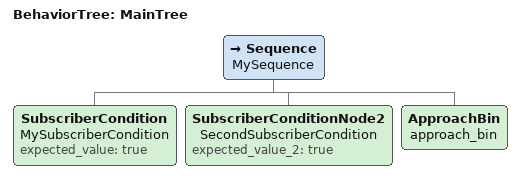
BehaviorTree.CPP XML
<root main_tree_to_execute="MainTree">
  <BehaviorTree ID="MainTree">
    <Sequence name="MySequence">
      <SubscriberCondition name="MySubscriberCondition" expected_value="true"/>
      <SubscriberConditionNode2 name="SecondSubscriberCondition" expected_value_2="true"/>
       <ApproachBin name="approach_bin"/>
    </Sequence>
  </BehaviorTree>
</root>
